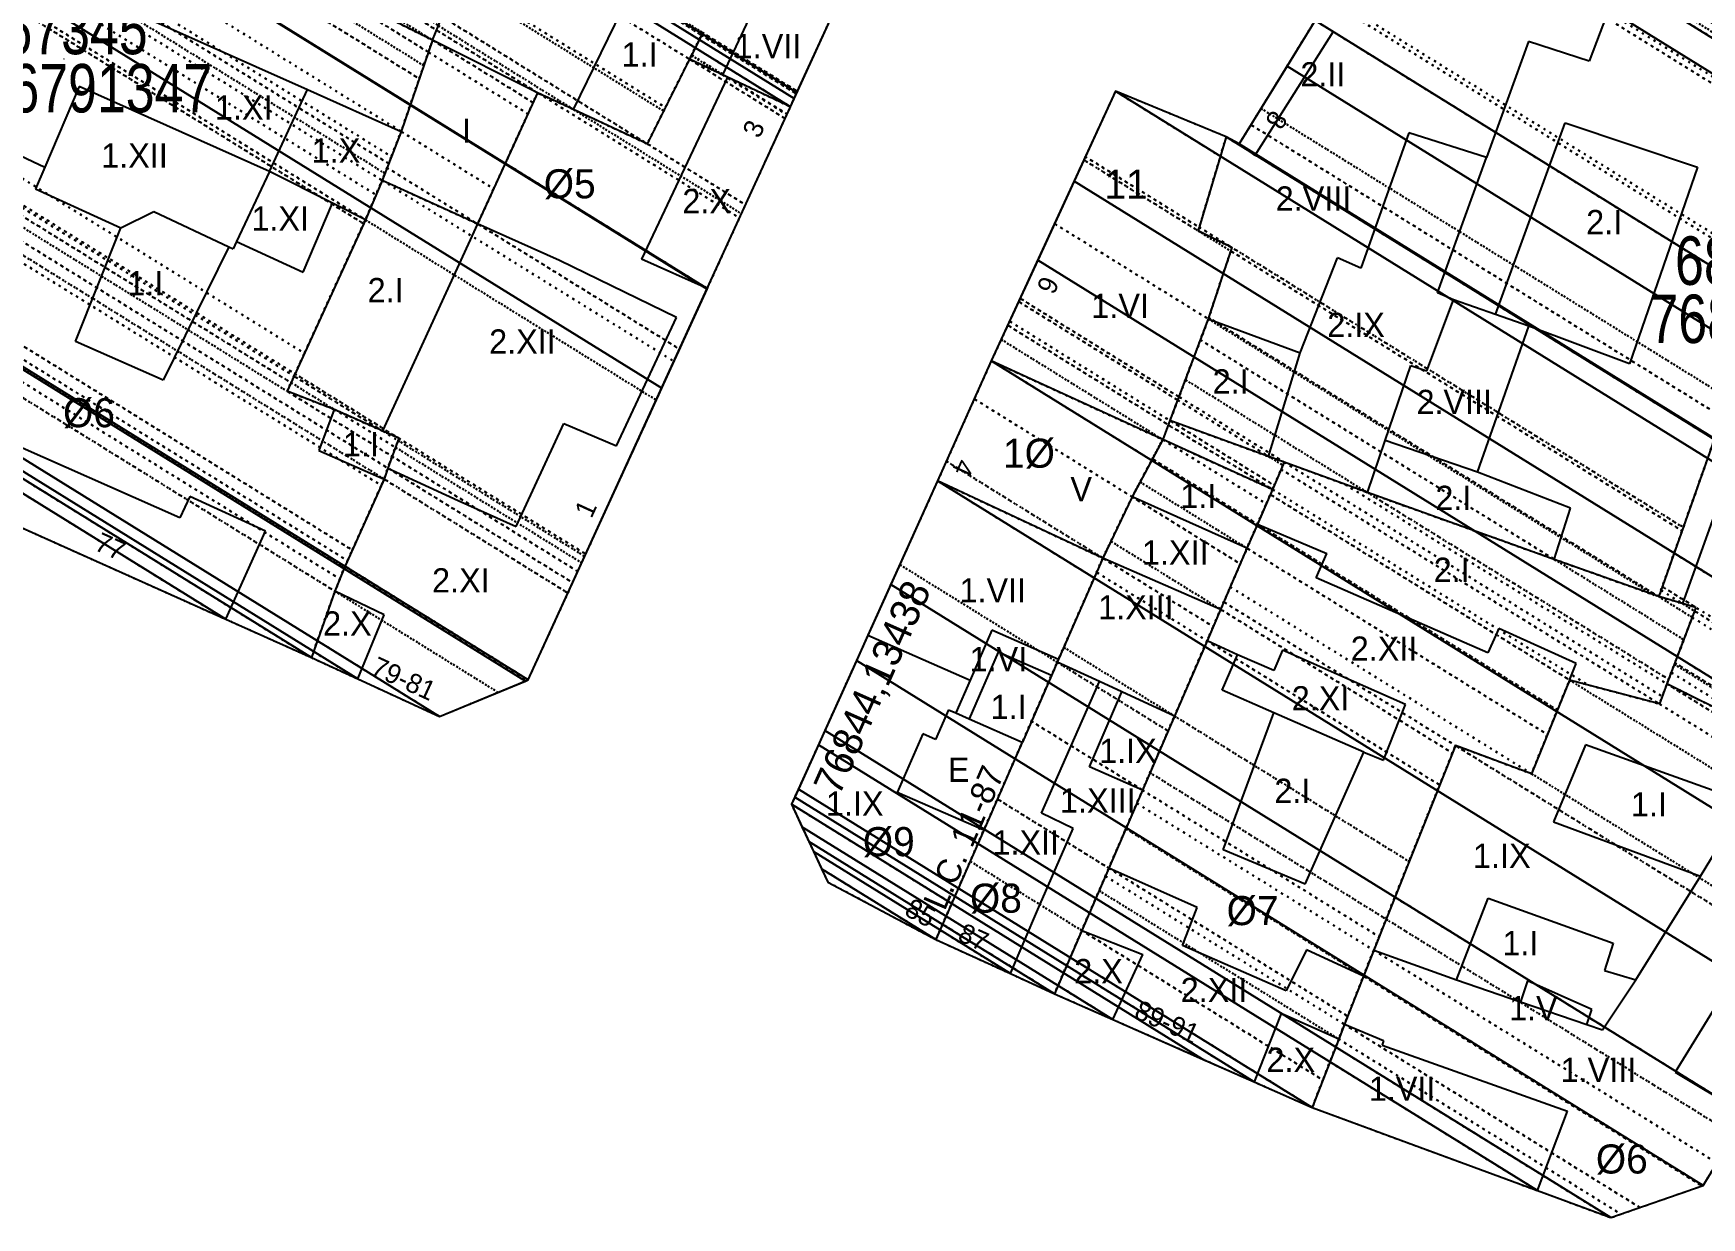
# Model space of a CAD drawing. Extents: x 676646 to 677304, y 613389 to 613969.
# Drawn here: x 676797.4 to 676883.5, y 613411.7 to 613472.8 of the extents above; entities that cross this region are included whole.
import ezdxf
from ezdxf.enums import TextEntityAlignment as Align

# ---------------------------------------------------------------- set-up
doc = ezdxf.new("R2010")
doc.units = 0
doc.header["$MEASUREMENT"] = 0
doc.linetypes.add('DOT', pattern=[0.25, 0, -0.25])
doc.layers.get('0').update_dxf_attribs({"linetype": 'CONTINUOUS'})
for name, color, linetype in [('10', 7, 'CONTINUOUS'), ('11', 7, 'CONTINUOUS'), ('12', 7, 'CONTINUOUS'), ('13', 7, 'CONTINUOUS'), ('22', 7, 'CONTINUOUS'), ('25', 7, 'CONTINUOUS'), ('26', 7, 'CONTINUOUS'), ('27', 7, 'CONTINUOUS'), ('28', 7, 'CONTINUOUS'), ('31', 7, 'CONTINUOUS'), ('62', 7, 'CONTINUOUS'), ('CONSTRUCTION_CLASS', 7, 'CONTINUOUS')]:
    doc.layers.add(name, color=color, linetype=linetype)
doc.styles.get("Standard").update_dxf_attribs({"font": 'txt', "height": 0.2})

msp = doc.modelspace()

# ---------------------------------------------------------------- linework, layer by layer
at = {"layer": '10', "color": 215, "linetype": 'CONTINUOUS'}
for p, q in [((676836.49, 613469.05), (676839.97, 613476.66)), ((676863.545, 613473.5), (676859.63, 613467.13)), ((676853.25, 613469.85), (676846.85, 613455.94)), ((676858.96, 613467.5), (676853.25, 613469.85)), ((676832.202, 613459.675), (676836.49, 613469.05)), ((676859.63, 613467.13), (676858.96, 613467.5)), ((676822.97, 613439.49), (676832.202, 613459.675)), ((676846.85, 613455.94), (676844.08, 613449.75)), ((676789.376, 613450.679), (676807.365, 613442.618)), ((676844.08, 613449.75), (676840.483, 613441.789)), ((676807.365, 613442.618), (676811.78, 613440.64)), ((676840.483, 613441.789), (676839.721, 613440.101)), ((676811.78, 613440.64), (676814.184, 613439.534)), ((676839.721, 613440.101), (676839.066, 613438.652)), ((676814.184, 613439.534), (676818.39, 613437.6)), ((676818.39, 613437.6), (676822.97, 613439.49)), ((676839.066, 613438.652), (676836.545, 613433.071)), ((676836.545, 613433.071), (676838.413, 613429.061)), ((676838.413, 613429.061), (676843.99, 613426.09)), ((676843.99, 613426.09), (676847.835, 613424.337)), ((676847.835, 613424.337), (676850.11, 613423.3)), ((676850.11, 613423.3), (676853.119, 613421.971)), ((676853.119, 613421.971), (676860.401, 613418.754)), ((676860.401, 613418.754), (676863.4, 613417.43)), ((676863.4, 613417.43), (676875.024, 613413.143)), ((676878.8, 613411.75), (676883.56, 613413.41)), ((676875.024, 613413.143), (676878.8, 613411.75))]:
    msp.add_line(p, q, dxfattribs=at)
at = {"layer": '11', "color": 215, "linetype": 'CONTINUOUS'}
for p, q in [((676818.021, 613472.488), (676811.8, 613475.597)), ((676831.964, 613472.868), (676831.282, 613471.502)), ((676818.021, 613472.488), (676816.414, 613467.777)), ((676831.282, 613471.502), (676829.102, 613467.138)), ((676833.004, 613470.691), (676831.282, 613471.502)), ((676833.237, 613470.582), (676833.004, 613470.691)), ((676836.49, 613469.05), (676833.237, 613470.582)), ((676823.448, 613469.773), (676820.355, 613463.008)), ((676825.309, 613468.905), (676823.448, 613469.773)), ((676829.102, 613467.138), (676825.309, 613468.905)), ((676816.414, 613467.777), (676815.425, 613465.253)), ((676858.96, 613467.5), (676857.521, 613462.649)), ((676815.425, 613465.253), (676814.567, 613463.219)), ((676820.355, 613463.008), (676815.425, 613465.253)), ((676814.567, 613463.219), (676810.527, 613454.377)), ((676859.257, 613461.79), (676857.521, 613462.649)), ((676859.257, 613461.79), (676858.041, 613458.103)), ((676858.041, 613458.103), (676856.063, 613452.859)), ((676855.687, 613451.884), (676846.85, 613455.94)), ((676812.958, 613453.439), (676810.527, 613454.377)), ((676815.452, 613452.326), (676812.958, 613453.439)), ((676884.55, 613453.048), (676881.272, 613443.781)), ((676816.295, 613451.95), (676815.452, 613452.326)), ((676861.146, 613451.015), (676856.063, 613452.859)), ((676816.295, 613451.95), (676815.718, 613450.415)), ((676855.687, 613451.884), (676854.111, 613448.93)), ((676861.348, 613449.315), (676855.687, 613451.884)), ((676815.718, 613450.415), (676815.534, 613449.843)), ((676861.959, 613450.717), (676861.146, 613451.015)), ((676861.959, 613450.717), (676861.348, 613449.315)), ((676866.253, 613449.145), (676861.959, 613450.717)), ((676815.534, 613449.843), (676813.475, 613445.249)), ((676852.6, 613445.769), (676844.08, 613449.75)), ((676854.111, 613448.93), (676852.6, 613445.769)), ((676861.348, 613449.315), (676860.576, 613447.527)), ((676875.883, 613445.706), (676866.253, 613449.145)), ((676860.576, 613447.527), (676860.036, 613446.277)), ((676860.036, 613446.277), (676858.675, 613443.127)), ((676813.475, 613445.249), (676812.997, 613444.061)), ((676852.6, 613445.769), (676850.25, 613440.399)), ((676881.272, 613443.781), (676875.883, 613445.706)), ((676812.997, 613444.061), (676811.78, 613440.64)), ((676882.498, 613443.424), (676881.272, 613443.781)), ((676883.193, 613443.221), (676882.498, 613443.424)), ((676858.675, 613443.127), (676857.974, 613441.504)), ((676883.193, 613443.221), (676881.694, 613439.279)), ((676857.974, 613441.504), (676856.297, 613437.622)), ((676850.25, 613440.399), (676849.953, 613439.72)), ((676849.953, 613439.72), (676848.45, 613436.283)), ((676876.673, 613439.478), (676874.709, 613434.65)), ((676881.303, 613438.251), (676876.673, 613439.478)), ((676881.694, 613439.279), (676881.303, 613438.251)), ((676887.667, 613436.307), (676881.694, 613439.279)), ((676856.297, 613437.622), (676854.647, 613433.803)), ((676848.449, 613436.283), (676846.458, 613431.73)), ((676870.784, 613436.1), (676867.208, 613427.151)), ((676874.709, 613434.65), (676870.784, 613436.1)), ((676854.647, 613433.803), (676852.908, 613429.778)), ((676846.457, 613431.73), (676843.99, 613426.09)), ((676852.908, 613429.778), (676851.517, 613426.558)), ((676867.208, 613427.151), (676866.57, 613425.546)), ((676851.517, 613426.558), (676850.11, 613423.3)), ((676866.57, 613425.546), (676866.041, 613424.214)), ((676866.041, 613424.214), (676865.063, 613421.721)), ((676865.063, 613421.721), (676864.764, 613420.958)), ((676864.764, 613420.958), (676863.4, 613417.43))]:
    msp.add_line(p, q, dxfattribs=at)
at = {"layer": '12', "color": 15, "linetype": 'CONTINUOUS'}
for p, q in [((676792.935, 613478.26), (676811.579, 613469.936)), ((676833.004, 613470.691), (676836.663, 613478.51)), ((676818.021, 613472.488), (676819.549, 613476.218)), ((676879.489, 613476.182), (676877.681, 613471.396)), ((676825.309, 613468.905), (676828.186, 613474.845)), ((676864.458, 613472.892), (676860.442, 613466.531)), ((676823.448, 613469.773), (676818.021, 613472.488)), ((676874.55, 613472.413), (676872.388, 613466.437)), ((676877.681, 613471.396), (676874.55, 613472.413)), ((676799.802, 613470.089), (676798.038, 613465.928)), ((676809.63, 613465.715), (676799.802, 613470.089)), ((676833.237, 613470.582), (676828.801, 613461.194)), ((676809.63, 613465.715), (676811.579, 613469.936)), ((676811.579, 613469.936), (676816.414, 613467.777)), ((676793.821, 613467.929), (676798.038, 613465.928)), ((676868.381, 613467.709), (676865.9, 613460.72)), ((676872.388, 613466.437), (676868.381, 613467.709)), ((676872.847, 613458.337), (676876.444, 613468.219)), ((676876.444, 613468.219), (676883.271, 613465.927)), ((676859.63, 613467.13), (676860.442, 613466.531)), ((676798.038, 613465.928), (676797.545, 613464.811)), ((676869.857, 613459.461), (676872.388, 613466.437)), ((676883.271, 613465.927), (676879.769, 613455.784)), ((676809.63, 613465.715), (676807.92, 613462.095)), ((676812.873, 613464.076), (676809.63, 613465.715)), ((676797.545, 613464.811), (676801.949, 613462.798)), ((676811.357, 613460.525), (676812.873, 613464.076)), ((676814.567, 613463.219), (676812.873, 613464.076)), ((676801.949, 613462.798), (676803.652, 613463.655)), ((676803.652, 613463.655), (676807.527, 613461.818)), ((676799.613, 613456.934), (676801.949, 613462.798)), ((676820.355, 613463.008), (676815.452, 613452.326)), ((676824.57, 613461.12), (676820.355, 613463.008)), ((676807.527, 613461.818), (676804.142, 613454.945)), ((676807.527, 613461.818), (676807.741, 613461.717)), ((676807.92, 613462.095), (676807.741, 613461.717)), ((676807.92, 613462.095), (676811.357, 613460.525)), ((676830.617, 613458.178), (676824.57, 613461.12)), ((676832.202, 613459.675), (676828.801, 613461.194)), ((676862.784, 613456.366), (676864.7, 613461.258)), ((676865.9, 613460.72), (676864.7, 613461.258)), ((676869.308, 613455.425), (676870.69, 613459.086)), ((676870.69, 613459.086), (676869.857, 613459.461)), ((676872.847, 613458.337), (676870.69, 613459.086)), ((676827.516, 613451.566), (676830.617, 613458.178)), ((676858.041, 613458.103), (676862.784, 613456.366)), ((676874.58, 613457.735), (676872.847, 613458.337)), ((676871.926, 613450.196), (676874.58, 613457.735)), ((676879.769, 613455.784), (676874.58, 613457.735)), ((676804.142, 613454.945), (676799.613, 613456.934)), ((676861.146, 613451.015), (676862.784, 613456.366)), ((676867.165, 613451.833), (676868.479, 613455.702)), ((676868.479, 613455.702), (676869.308, 613455.425)), ((676812.958, 613453.439), (676812.168, 613451.317)), ((676804.994, 613447.855), (676794.406, 613452.529)), ((676822.339, 613447.408), (676824.809, 613452.706)), ((676824.809, 613452.706), (676827.516, 613451.566)), ((676856.063, 613452.859), (676855.687, 613451.884)), ((676812.168, 613451.317), (676815.534, 613449.843)), ((676866.253, 613449.145), (676867.165, 613451.833)), ((676871.926, 613450.196), (676867.165, 613451.833)), ((676815.718, 613450.415), (676819.352, 613448.741)), ((676884.991, 613450.367), (676882.498, 613443.424)), ((676876.713, 613448.35), (676871.926, 613450.196)), ((676805.506, 613448.942), (676804.994, 613447.855)), ((676809.416, 613447.159), (676805.506, 613448.942)), ((676819.352, 613448.741), (676822.339, 613447.408)), ((676860.036, 613446.277), (676854.111, 613448.93)), ((676875.883, 613445.706), (676876.713, 613448.35)), ((676807.365, 613442.618), (676809.416, 613447.159)), ((676860.576, 613447.527), (676864.148, 613446.009)), ((676863.608, 613444.759), (676864.148, 613446.009)), ((676858.675, 613443.127), (676852.6, 613445.769)), ((676872.455, 613440.89), (676863.608, 613444.759)), ((676815.542, 613442.842), (676812.997, 613444.061)), ((676814.184, 613439.534), (676815.542, 613442.842)), ((676840.483, 613441.789), (676845.755, 613439.481)), ((676846.878, 613442.047), (676845.755, 613439.481)), ((676850.313, 613440.544), (676846.878, 613442.047)), ((676873.031, 613442.137), (676872.455, 613440.89)), ((676877.007, 613440.333), (676873.031, 613442.137)), ((676847.204, 613440.921), (676845.7, 613437.485)), ((676849.952, 613439.719), (676847.204, 613440.921)), ((676859.542, 613440.786), (676857.974, 613441.504)), ((676861.865, 613441.026), (676861.412, 613439.965)), ((676868.211, 613438.224), (676861.865, 613441.026)), ((676852.421, 613439.402), (676850.25, 613440.399)), ((676858.764, 613438.955), (676859.542, 613440.786)), ((676861.412, 613439.965), (676859.542, 613440.786)), ((676876.673, 613439.478), (676877.007, 613440.333)), ((676845.755, 613439.481), (676845.013, 613437.786)), ((676849.442, 613432.605), (676852.421, 613439.402)), ((676853.585, 613438.867), (676852.421, 613439.402)), ((676851.921, 613435.003), (676853.585, 613438.867)), ((676856.297, 613437.622), (676853.585, 613438.867)), ((676861.413, 613437.788), (676858.764, 613438.955)), ((676844.647, 613437.947), (676843.977, 613436.416)), ((676844.647, 613437.946), (676845.013, 613437.786)), ((676845.013, 613437.786), (676845.7, 613437.486)), ((676845.7, 613437.485), (676848.449, 613436.283)), ((676858.812, 613430.724), (676861.413, 613437.788)), ((676866.059, 613435.767), (676861.413, 613437.788)), ((676867.072, 613435.341), (676868.211, 613438.224)), ((676843.317, 613436.704), (676841.995, 613433.681)), ((676843.977, 613436.416), (676843.317, 613436.704)), ((676863.044, 613428.951), (676866.059, 613435.767)), ((676866.059, 613435.767), (676867.072, 613435.341)), ((676877.487, 613436.14), (676875.848, 613432.168)), ((676885.741, 613433.191), (676877.487, 613436.14)), ((676854.647, 613433.803), (676851.921, 613435.003)), ((676891.446, 613434.489), (676882.126, 613419.25)), ((676846.459, 613431.731), (676841.995, 613433.681)), ((676883.428, 613429.36), (676885.741, 613433.191)), ((676851.07, 613431.818), (676849.442, 613432.605)), ((676849.251, 613427.643), (676851.07, 613431.818)), ((676875.848, 613432.168), (676883.428, 613429.36)), ((676863.044, 613428.951), (676858.812, 613430.724)), ((676857.469, 613427.752), (676852.908, 613429.778)), ((676880.087, 613424.017), (676883.428, 613429.36)), ((676870.843, 613424.019), (676872.47, 613428.226)), ((676872.47, 613428.226), (676878.925, 613425.911)), ((676847.835, 613424.337), (676849.251, 613427.643)), ((676856.709, 613425.782), (676857.469, 613427.752)), ((676851.517, 613426.558), (676854.668, 613425.322)), ((676862.064, 613423.445), (676856.709, 613425.782)), ((676863.108, 613425.57), (676862.064, 613423.445)), ((676866.041, 613424.214), (676863.108, 613425.57)), ((676866.57, 613425.546), (676870.843, 613424.019)), ((676878.925, 613425.911), (676878.466, 613424.499)), ((676853.119, 613421.971), (676854.668, 613425.322)), ((676878.466, 613424.499), (676880.087, 613424.017)), ((676870.843, 613424.019), (676874.149, 613422.885)), ((676874.508, 613423.957), (676874.149, 613422.885)), ((676877.826, 613422.487), (676874.508, 613423.957)), ((676878.371, 613421.438), (676880.087, 613424.017)), ((676874.149, 613422.885), (676877.562, 613421.715)), ((676861.798, 613422.286), (676860.401, 613418.754)), ((676864.764, 613420.958), (676861.798, 613422.286)), ((676877.562, 613421.715), (676877.826, 613422.487)), ((676865.063, 613421.721), (676867.069, 613420.879)), ((676877.562, 613421.715), (676878.371, 613421.438)), ((676867.069, 613420.879), (676867.005, 613420.654)), ((676867.005, 613420.654), (676876.566, 613417.246)), ((676882.126, 613419.25), (676885.794, 613417.041)), ((676875.024, 613413.143), (676876.566, 613417.246))]:
    msp.add_line(p, q, dxfattribs=at)

# ---------------------------------------------------------------- texts
at = {"layer": '13', "color": 15, "linetype": 'CONTINUOUS'}
for s, p in [('1.VII', (676835.333, 613472.18)), ('1.I', (676828.71, 613471.752)), ('2.II', (676863.952, 613470.733)), ('1.XI', (676808.293, 613469.015)), ('I', (676819.779, 613467.817)), ('1.XII', (676802.659, 613466.533)), ('1.X', (676813.051, 613466.79)), ('2.VIII', (676863.464, 613464.327)), ('2.X', (676832.17, 613464.192)), ('1.XI', (676810.175, 613463.282)), ('2.I', (676878.457, 613463.112)), ('1.I', (676803.214, 613459.946)), ('2.I', (676815.61, 613459.603)), ('1.VI', (676853.495, 613458.782)), ('2.IX', (676865.66, 613457.81)), ('2.XII', (676822.669, 613456.951)), ('2.I', (676859.194, 613454.894)), ('2.VIII', (676870.729, 613453.834)), ('1.I', (676814.337, 613451.647)), ('V', (676851.485, 613449.328)), ('1.I', (676857.525, 613448.974)), ('2.I', (676870.681, 613448.886)), ('1.XII', (676856.335, 613446.058)), ('2.XI', (676819.492, 613444.631)), ('2.I', (676870.593, 613445.175)), ('1.VII', (676846.926, 613444.109)), ('1.XIII', (676854.309, 613443.231)), ('2.X', (676813.64, 613442.407)), ('2.XII', (676867.105, 613441.11)), ('1.VI', (676847.214, 613440.561)), ('2.XI', (676863.829, 613438.547)), ('1.I', (676847.738, 613438.093)), ('1.IX', (676853.896, 613435.83)), ('E', (676845.166, 613434.854)), ('2.I', (676862.375, 613433.776)), ('1.IX', (676839.806, 613433.106)), ('1.XIII', (676852.343, 613433.268)), ('1.I', (676880.765, 613433.069)), ('1.XII', (676848.626, 613431.103)), ('1.IX', (676873.18, 613430.418)), ('1.I', (676874.137, 613425.912)), ('2.X', (676852.378, 613424.475)), ('2.XII', (676858.335, 613423.503)), ('1.V', (676874.807, 613422.554)), ('2.X', (676862.296, 613419.903)), ('1.VIII', (676878.162, 613419.373)), ('1.VII', (676868.038, 613418.4))]:
    msp.add_text(s, height=1.25, dxfattribs=at).set_placement(p, align=Align.MIDDLE)
at = {"layer": '22', "color": 7, "linetype": 'CONTINUOUS'}
for s, rotation, p in [('8', 238.42465, (676861.561, 613468.365)), ('3', 65.42571, (676834.588, 613467.918)), ('6', 245.29281, (676849.773, 613459.85)), ('4', 245.89168, (676845.405, 613450.42)), ('1', 65.42184, (676825.928, 613448.321)), ('77', 335.86247, (676801.415, 613446.368)), ('79-81', 335.30186, (676816.546, 613439.553)), ('85', 331.95342, (676843.197, 613427.476)), ('87', 335.49259, (676845.936, 613426.216)), ('89-91', 336.16965, (676855.918, 613421.849))]:
    msp.add_text(s, height=1, rotation=rotation, dxfattribs=at).set_placement(p, align=Align.MIDDLE)
at = {"layer": '25', "color": 215, "linetype": 'CONTINUOUS', "width": 0.8}
for s, p in [('67345', (676799.618, 613473.009)), ('68346', (676885.83, 613461.114))]:
    msp.add_text(s, height=2.5, dxfattribs=at).set_placement(p, align=Align.MIDDLE)
at = {"layer": '26', "color": 215, "linetype": 'CONTINUOUS', "width": 0.8}
for s, p in [('76791347', (676800.72, 613470.009)), ('76881345', (676886.743, 613458.114))]:
    msp.add_text(s, height=2.5, dxfattribs=at).set_placement(p, align=Align.MIDDLE)
at = {"layer": '26', "color": 215, "linetype": 'CONTINUOUS'}
msp.add_text('O', height=0.1, dxfattribs=at).set_placement((676799.016, 613471.509), align=Align.MIDDLE)
at = {"layer": '27', "color": 215, "linetype": 'CONTINUOUS'}
for s, p in [('%%c5', (676825.106, 613465.079)), ('11', (676853.8, 613465.056)), ('%%c6', (676800.311, 613453.272)), ('1%%c', (676848.792, 613451.183)), ('%%c9', (676841.561, 613431.147)), ('%%c8', (676847.087, 613428.231)), ('%%c7', (676860.324, 613427.59)), ('%%c6', (676879.367, 613414.778))]:
    msp.add_text(s, height=1.5, dxfattribs=at).set_placement(p, align=Align.MIDDLE)
at = {"layer": '28', "color": 215, "linetype": 'CONTINUOUS'}
msp.add_text('76844,13438', height=1.5, rotation=65.99139, dxfattribs=at).set_placement((676840.816, 613439.054), align=Align.MIDDLE)
at = {"layer": '31', "color": 15, "linetype": 'CONTINUOUS'}
msp.add_text('L.C. 11-87', height=1.25, rotation=66.53378, dxfattribs=at).set_placement((676845.425, 613431.359), align=Align.MIDDLE)

# ---------------------------------------------------------------- meshes
at = {"color": 7, "linetype": 'DOT'}
mesh = msp.add_polyface(dxfattribs=at)
corners = [(676755.85, 613465.54), (676755.85, 613465.54), (676783.015, 613453.518), (676752.19, 613472.63), (676785.09, 613452.6), (676752.339, 613472.906), (676788.54, 613460.018), (676756.211, 613480.062), (676788.78, 613460.534), (676756.48, 613480.56), (676788.968, 613460.94), (676785.705, 613462.963), (676756.692, 613480.951), (676789.22, 613461.481), (676785.952, 613463.507), (676756.974, 613481.474), (676787.462, 613466.834), (676758.701, 613484.666), (676789.132, 613470.153), (676760.464, 613487.927), (676792.237, 613476.806), (676763.939, 613494.351), (676792.622, 613477.608), (676764.36, 613495.13), (676792.935, 613478.26), (676764.704, 613495.763), (676793.451, 613479.335), (676765.271, 613496.807), (676793.682, 613479.816), (676765.525, 613497.273), (676795.989, 613478.833), (676765.707, 613497.608), (676797.329, 613481.259), (676767.031, 613500.044), (676798.009, 613482.489), (676767.702, 613501.279), (676800.057, 613486.01), (676769.65, 613504.862), (676802.554, 613490.033), (676771.915, 613509.029), (676802.817, 613490.471), (676771.98, 613509.59), (676772.159, 613509.479), (676802.817, 613490.472), (676771.981, 613509.591), (676772.16, 613509.48), (676802.991, 613490.762), (676772.14, 613509.89), (676804.916, 613493.973), (676778.576, 613510.304), (676805.318, 613494.643), (676779.92, 613510.39), (676806.76, 613497.05)]
mesh.append_faces([[corners[k] for k in face] for face in [(0, 1, 2, 3), (3, 2, 4, 5), (5, 4, 6, 7), (7, 6, 8, 9), (9, 8, 10, 12), (12, 11, 14, 15), (11, 10, 13, 13), (15, 14, 16, 17), (17, 16, 18, 19), (19, 18, 20, 21), (21, 20, 22, 23), (23, 22, 24, 25), (25, 24, 26, 27), (27, 26, 28, 29), (29, 28, 30, 31), (31, 30, 32, 33), (33, 32, 34, 35), (35, 34, 36, 37), (37, 36, 38, 39), (39, 38, 40, 42), (41, 41, 45, 44), (42, 40, 43, 45), (44, 43, 46, 47), (47, 46, 48, 49), (49, 48, 50, 51), (51, 50, 52, 52)]], dxfattribs={"vtx0": -1, "vtx2": -1, "color": 7})
mesh = msp.add_polyface(dxfattribs=at)
corners = [(676815.425, 613465.253), (676815.681, 613465.906), (676820.355, 613463.008), (676816.414, 613467.777), (676821.183, 613464.82), (676811.8, 613475.597), (676817.81, 613471.871), (676822.95, 613468.684), (676812.053, 613476.188), (676818.021, 613472.488), (676823.217, 613469.267), (676812.274, 613476.701), (676823.448, 613469.773), (676812.371, 613476.927), (676825.309, 613468.905), (676812.569, 613477.389), (676829.102, 613467.138), (676813.319, 613479.138), (676829.947, 613468.829), (676813.396, 613479.332), (676830.039, 613469.013), (676814.433, 613481.948), (676831.282, 613471.502), (676814.952, 613483.257), (676831.904, 613472.747), (676830.596, 613473.558), (676815.003, 613483.384), (676831.964, 613472.868), (676830.656, 613473.679), (676815.302, 613484.139), (676831.015, 613474.397), (676816.899, 613488.159), (676832.926, 613478.222), (676817.586, 613489.889), (676833.749, 613479.868), (676818.058, 613491.078), (676834.294, 613481.012), (676818.19, 613491.41), (676834.446, 613481.331), (676819.46, 613490.782), (676834.505, 613481.454), (676826.65, 613487.227), (676834.837, 613482.151), (676835.234, 613482.982), (676835.234, 613482.982)]
mesh.append_faces([[corners[k] for k in face] for face in [(0, 0, 2, 1), (1, 2, 4, 3), (3, 4, 7, 6), (5, 5, 9, 8), (6, 7, 10, 9), (8, 10, 12, 11), (11, 12, 14, 13), (13, 14, 16, 15), (15, 16, 18, 17), (17, 18, 20, 19), (19, 20, 22, 21), (21, 22, 24, 23), (23, 25, 28, 26), (25, 24, 27, 27), (26, 28, 30, 29), (29, 30, 32, 31), (31, 32, 34, 33), (33, 34, 36, 35), (35, 36, 38, 37), (37, 38, 40, 39), (39, 40, 42, 41), (41, 42, 44, 43)]], dxfattribs={"vtx0": -1, "vtx2": -1, "color": 7})
mesh = msp.add_polyface(dxfattribs=at)
corners = [(676785.09, 613452.6), (676789.376, 613450.679), (676785.356, 613453.172), (676807.365, 613442.618), (676786.472, 613455.572), (676807.365, 613442.618), (676786.746, 613456.161), (676811.78, 613440.64), (676788.254, 613459.402), (676812.997, 613444.061), (676788.54, 613460.018), (676813.253, 613444.696), (676788.789, 613460.554), (676813.475, 613445.249), (676788.968, 613460.94), (676785.705, 613462.963), (676813.649, 613445.637), (676789.22, 613461.481), (676785.952, 613463.507), (676813.894, 613446.183), (676787.462, 613466.834), (676815.389, 613449.519), (676787.621, 613467.149), (676815.534, 613449.843), (676787.884, 613467.672), (676815.718, 613450.415), (676788.169, 613468.239), (676810.527, 613454.377), (676815.945, 613451.018), (676788.387, 613468.673), (676810.73, 613454.821), (676812.958, 613453.439), (676816.118, 613451.48), (676788.553, 613469.003), (676810.884, 613455.158), (676815.452, 613452.326), (676816.25, 613451.831), (676788.61, 613469.115), (676810.936, 613455.273), (676816.295, 613451.95), (676789.132, 613470.153), (676811.421, 613456.334), (676792.237, 613476.806), (676814.475, 613463.018), (676792.332, 613477.005), (676814.567, 613463.219), (676792.935, 613478.26), (676815.112, 613464.51), (676793.282, 613478.982), (676815.425, 613465.253), (676793.451, 613479.335), (676815.569, 613465.621), (676793.682, 613479.816), (676815.766, 613466.124), (676795.989, 613478.833), (676815.907, 613466.484), (676796.651, 613480.03), (676816.414, 613467.777), (676798.009, 613482.489), (676817.343, 613470.502), (676804.855, 613479.068), (676817.575, 613471.181), (676811.8, 613475.597), (676817.81, 613471.871), (676818.021, 613472.488)]
mesh.append_faces([[corners[k] for k in face] for face in [(0, 0, 1, 2), (2, 1, 3, 4), (4, 5, 7, 6), (6, 7, 9, 8), (8, 9, 11, 10), (10, 11, 13, 12), (12, 13, 16, 14), (15, 15, 17, 18), (14, 16, 19, 17), (18, 19, 21, 20), (20, 21, 23, 22), (22, 23, 25, 24), (24, 25, 28, 26), (26, 27, 30, 29), (27, 28, 32, 31), (29, 30, 34, 33), (31, 32, 36, 35), (33, 34, 38, 37), (35, 36, 39, 39), (37, 38, 41, 40), (40, 41, 43, 42), (42, 43, 45, 44), (44, 45, 47, 46), (46, 47, 49, 48), (48, 49, 51, 50), (50, 51, 53, 52), (52, 53, 55, 54), (54, 55, 57, 56), (56, 57, 59, 58), (58, 59, 61, 60), (60, 61, 63, 62), (62, 63, 64, 64)]], dxfattribs={"vtx0": -1, "vtx2": -1, "color": 7})
mesh = msp.add_polyface(dxfattribs=at)
corners = [(676831.282, 613471.502), (676833.004, 613470.691), (676831.38, 613471.698), (676833.237, 613470.582), (676831.393, 613471.725), (676836.49, 613469.05), (676831.578, 613472.095), (676836.794, 613469.715), (676831.904, 613472.747), (676830.596, 613473.558), (676836.851, 613469.838), (676831.964, 613472.868), (676830.656, 613473.679), (676839.739, 613476.154), (676833.749, 613479.868), (676839.97, 613476.66), (676833.988, 613480.369), (676839.58, 613477.735), (676834.294, 613481.012), (676835.234, 613482.982), (676838.385, 613481.029), (676835.234, 613482.982), (676838.21, 613481.51)]
mesh.append_faces([[corners[k] for k in face] for face in [(0, 0, 1, 2), (2, 1, 3, 4), (4, 3, 5, 6), (6, 5, 7, 8), (9, 9, 11, 12), (8, 7, 10, 11), (12, 10, 13, 14), (14, 13, 15, 16), (16, 15, 17, 18), (18, 17, 20, 21), (19, 20, 22, 22)]], dxfattribs={"vtx0": -1, "vtx2": -1, "color": 7})
mesh = msp.add_polyface(dxfattribs=at)
corners = [(676811.78, 613440.64), (676814.184, 613439.534), (676811.892, 613440.955), (676818.39, 613437.6), (676812.088, 613441.507), (676821.409, 613438.846), (676812.997, 613444.061), (676822.846, 613439.439), (676813.475, 613445.249), (676822.97, 613439.49), (676813.52, 613445.349), (676825.016, 613443.964), (676815.534, 613449.843), (676825.261, 613444.498), (676815.718, 613450.415), (676825.526, 613445.078), (676815.945, 613451.018), (676810.527, 613454.377), (676825.728, 613445.521), (676816.118, 613451.48), (676812.958, 613453.439), (676810.73, 613454.821), (676825.883, 613445.859), (676816.25, 613451.831), (676815.452, 613452.326), (676810.884, 613455.158), (676825.935, 613445.973), (676816.295, 613451.95), (676810.936, 613455.273), (676829.569, 613453.918), (676814.567, 613463.219), (676830.483, 613455.917), (676815.425, 613465.253), (676830.772, 613456.549), (676820.355, 613463.008), (676832.202, 613459.675), (676821.784, 613466.134), (676833.866, 613463.314), (676823.448, 613469.773), (676833.968, 613463.536), (676825.309, 613468.905), (676834.176, 613463.992), (676829.102, 613467.138), (676836.213, 613468.445), (676831.282, 613471.502), (676836.305, 613468.645), (676833.004, 613470.691), (676836.317, 613468.672), (676833.237, 613470.582), (676836.49, 613469.05), (676836.49, 613469.05)]
mesh.append_faces([[corners[k] for k in face] for face in [(0, 0, 1, 2), (2, 1, 3, 4), (4, 3, 5, 6), (6, 5, 7, 8), (8, 7, 9, 10), (10, 9, 11, 12), (12, 11, 13, 14), (14, 13, 15, 16), (17, 17, 20, 21), (16, 15, 18, 19), (21, 20, 24, 25), (19, 18, 22, 23), (25, 24, 27, 28), (23, 22, 26, 27), (28, 26, 29, 30), (30, 29, 31, 32), (32, 31, 33, 34), (34, 33, 35, 36), (36, 35, 37, 38), (38, 37, 39, 40), (40, 39, 41, 42), (42, 41, 43, 44), (44, 43, 45, 46), (46, 45, 47, 48), (48, 47, 50, 49)]], dxfattribs={"vtx0": -1, "vtx2": -1, "color": 7})
mesh = msp.add_polyface(dxfattribs=at)
corners = [(676843.99, 613426.09), (676843.99, 613426.09), (676847.835, 613424.337), (676844.207, 613426.586), (676850.11, 613423.3), (676844.336, 613426.88), (676851.517, 613426.558), (676845.757, 613430.129), (676852.908, 613429.778), (676847.162, 613433.341), (676854.647, 613433.803), (676848.918, 613437.355), (676855.966, 613436.855), (676850.25, 613440.399), (676856.297, 613437.622), (676850.585, 613441.164), (676857.974, 613441.504), (676852.279, 613445.035), (676858.292, 613442.24), (676852.6, 613445.769), (676858.675, 613443.127), (676853.015, 613446.636), (676859.688, 613445.472), (676854.111, 613448.93), (676860.036, 613446.277), (676854.52, 613449.697), (676860.576, 613447.527), (676855.155, 613450.888), (676861.028, 613448.573), (676855.687, 613451.884), (676861.348, 613449.315)]
mesh.append_faces([[corners[k] for k in face] for face in [(0, 1, 2, 3), (3, 2, 4, 5), (5, 4, 6, 7), (7, 6, 8, 9), (9, 8, 10, 11), (11, 10, 12, 13), (13, 12, 14, 15), (15, 14, 16, 17), (17, 16, 18, 19), (19, 18, 20, 21), (21, 20, 22, 23), (23, 22, 24, 25), (25, 24, 26, 27), (27, 26, 28, 29), (29, 28, 30, 30)]], dxfattribs={"vtx0": -1, "vtx2": -1, "color": 7})
mesh = msp.add_polyface(dxfattribs=at)
corners = [(676850.11, 613423.3), (676850.11, 613423.3), (676853.119, 613421.971), (676850.293, 613423.723), (676860.401, 613418.754), (676850.735, 613424.747), (676863.4, 613417.43), (676850.917, 613425.169), (676863.949, 613418.85), (676851.517, 613426.558), (676864.764, 613420.958), (676852.407, 613428.619), (676865.063, 613421.721), (676852.731, 613429.367), (676865.227, 613422.14), (676852.908, 613429.778), (676866.041, 613424.214), (676853.787, 613431.812), (676866.57, 613425.546), (676854.352, 613433.121), (676866.846, 613426.24), (676854.647, 613433.803), (676867.208, 613427.151), (676855.034, 613434.699), (676868.395, 613430.121), (676856.297, 613437.622), (676869.971, 613434.066), (676857.974, 613441.504), (676870.63, 613435.715), (676858.675, 613443.127), (676870.784, 613436.1), (676858.839, 613443.506), (676874.709, 613434.65), (676859.174, 613444.282), (676875.531, 613436.67), (676860.036, 613446.277), (676876.046, 613437.936), (676860.576, 613447.527), (676876.673, 613439.478), (676861.234, 613449.05), (676877.618, 613439.228), (676861.348, 613449.315), (676881.303, 613438.251), (676861.797, 613450.345), (676881.448, 613438.633), (676861.959, 613450.717), (676881.694, 613439.279), (676865.101, 613449.567), (676881.784, 613439.516), (676866.253, 613449.145), (676882.563, 613441.564), (676875.883, 613445.706), (676882.999, 613442.71), (676881.272, 613443.781), (676883.123, 613443.037), (676882.498, 613443.424), (676883.193, 613443.221)]
mesh.append_faces([[corners[k] for k in face] for face in [(0, 1, 2, 3), (3, 2, 4, 5), (5, 4, 6, 7), (7, 6, 8, 9), (9, 8, 10, 11), (11, 10, 12, 13), (13, 12, 14, 15), (15, 14, 16, 17), (17, 16, 18, 19), (19, 18, 20, 21), (21, 20, 22, 23), (23, 22, 24, 25), (25, 24, 26, 27), (27, 26, 28, 29), (29, 28, 30, 31), (31, 30, 32, 33), (33, 32, 34, 35), (35, 34, 36, 37), (37, 36, 38, 39), (39, 38, 40, 41), (41, 40, 42, 43), (43, 42, 44, 45), (45, 44, 46, 47), (47, 46, 48, 49), (49, 48, 50, 51), (51, 50, 52, 53), (53, 52, 54, 55), (55, 54, 56, 56)]], dxfattribs={"vtx0": -1, "vtx2": -1, "color": 7})
mesh = msp.add_polyface(dxfattribs=at)
corners = [(676838.413, 613429.061), (676838.094, 613429.745), (676843.99, 613426.09), (676836.545, 613433.071), (676844.804, 613427.95), (676836.545, 613433.071), (676850.25, 613440.399), (676842.13, 613445.433), (676852.152, 613444.745), (676844.08, 613449.75), (676852.6, 613445.769)]
mesh.append_faces([[corners[k] for k in face] for face in [(0, 0, 2, 1), (1, 2, 4, 3), (5, 4, 6, 7), (7, 6, 8, 9), (9, 8, 10, 10)]], dxfattribs={"vtx0": -1, "vtx2": -1, "color": 7})
mesh = msp.add_polyface(dxfattribs=at)
corners = [(676863.4, 613417.43), (676863.4, 613417.43), (676875.024, 613413.143), (676864.311, 613419.785), (676878.8, 613411.75), (676864.606, 613420.55), (676879.322, 613411.932), (676864.764, 613420.958), (676880.301, 613412.273), (676865.063, 613421.721), (676883.5, 613413.389), (676866.041, 613424.214), (676883.56, 613413.41), (676866.059, 613424.26), (676884.274, 613414.57), (676866.57, 613425.546), (676885.165, 613416.018), (676867.208, 613427.151), (676885.794, 613417.041), (676867.661, 613428.284), (676890.137, 613424.101), (676870.784, 613436.1), (676890.575, 613424.813), (676874.709, 613434.65), (676893.267, 613429.19), (676876.673, 613439.478), (676893.999, 613430.38), (676881.303, 613438.251), (676894.564, 613431.299), (676881.694, 613439.279), (676894.89, 613431.829), (676887.667, 613436.307), (676895.124, 613432.209), (676891.446, 613434.489), (676895.163, 613432.273), (676892.082, 613434.183), (676895.34, 613432.56)]
mesh.append_faces([[corners[k] for k in face] for face in [(0, 1, 2, 3), (3, 2, 4, 5), (5, 4, 6, 7), (7, 6, 8, 9), (9, 8, 10, 11), (11, 10, 12, 13), (13, 12, 14, 15), (15, 14, 16, 17), (17, 16, 18, 19), (19, 18, 20, 21), (21, 20, 22, 23), (23, 22, 24, 25), (25, 24, 26, 27), (27, 26, 28, 29), (29, 28, 30, 31), (31, 30, 32, 33), (33, 32, 34, 35), (35, 34, 36, 36)]], dxfattribs={"vtx0": -1, "vtx2": -1, "color": 7})
at = {"layer": '62', "color": 7, "linetype": 'CONTINUOUS'}
mesh = msp.add_polyface(dxfattribs=at)
corners = [(676755.85, 613465.54), (676755.85, 613465.54), (676752.19, 613472.63), (676783.015, 613453.518), (676752.339, 613472.906), (676785.09, 613452.6), (676752.637, 613473.457), (676789.376, 613450.679), (676753.89, 613475.773), (676807.365, 613442.618), (676754.198, 613476.341), (676811.78, 613440.64), (676754.354, 613476.629), (676814.184, 613439.534), (676754.626, 613477.134), (676818.39, 613437.6), (676756.48, 613480.56), (676822.821, 613439.428), (676756.542, 613480.675), (676822.97, 613439.49), (676764.36, 613495.13), (676829.848, 613454.527), (676767.031, 613500.044), (676832.189, 613459.646), (676767.046, 613500.072), (676832.202, 613459.675), (676771.938, 613509.072), (676836.49, 613469.05), (676772.159, 613509.479), (676771.98, 613509.59), (676836.684, 613469.473), (676772.16, 613509.48), (676771.981, 613509.591), (676836.684, 613469.475), (676772.14, 613509.89), (676836.826, 613469.784), (676779.92, 613510.39), (676838.723, 613473.932), (676806.76, 613497.05), (676839.899, 613476.504), (676808.342, 613496.27), (676839.97, 613476.66), (676812.535, 613494.201), (676839.721, 613477.345), (676818.19, 613491.41), (676839.386, 613478.268), (676819.46, 613490.782), (676839.312, 613478.474), (676826.65, 613487.227), (676838.889, 613479.639), (676835.234, 613482.982), (676838.385, 613481.029), (676838.21, 613481.51)]
mesh.append_faces([[corners[k] for k in face] for face in [(0, 1, 3, 2), (2, 3, 5, 4), (4, 5, 7, 6), (6, 7, 9, 8), (8, 9, 11, 10), (10, 11, 13, 12), (12, 13, 15, 14), (14, 15, 17, 16), (16, 17, 19, 18), (18, 19, 21, 20), (20, 21, 23, 22), (22, 23, 25, 24), (24, 25, 27, 26), (26, 27, 30, 28), (29, 29, 31, 32), (28, 30, 33, 31), (32, 33, 35, 34), (34, 35, 37, 36), (36, 37, 39, 38), (38, 39, 41, 40), (40, 41, 43, 42), (42, 43, 45, 44), (44, 45, 47, 46), (46, 47, 49, 48), (48, 49, 51, 50), (50, 51, 52, 52)]], dxfattribs={"vtx0": -1, "vtx2": -1, "color": 7})
mesh = msp.add_polyface(dxfattribs=at)
corners = [(676838.413, 613429.061), (676843.99, 613426.09), (676838.094, 613429.745), (676847.835, 613424.337), (676837.681, 613430.633), (676850.11, 613423.3), (676837.436, 613431.158), (676853.119, 613421.971), (676837.085, 613431.912), (676836.545, 613433.071), (676857.742, 613419.929), (676836.545, 613433.071), (676836.712, 613433.441), (676860.401, 613418.754), (676836.901, 613433.859), (676863.4, 613417.43), (676837.932, 613436.14), (676875.024, 613413.143), (676838.266, 613436.881), (676878.8, 613411.75), (676839.894, 613440.483), (676883.56, 613413.41), (676841.664, 613444.402), (676885.794, 613417.041), (676844.08, 613449.75), (676888.843, 613421.997), (676846.85, 613455.94), (676892.364, 613427.721), (676849.243, 613461.141), (676895.34, 613432.56), (676851.117, 613465.214), (676897.664, 613436.355), (676853.25, 613469.85), (676900.308, 613440.674), (676858.96, 613467.5), (676900.836, 613441.537), (676859.63, 613467.13), (676900.856, 613441.569), (676862.1, 613471.148), (676903.319, 613445.592), (676863.545, 613473.5), (676904.76, 613447.946), (676867.986, 613480.726), (676909.189, 613455.18), (676868.8, 613482.05), (676910.001, 613456.505), (676870.204, 613484.332), (676911.4, 613458.79), (676875.931, 613493.636), (676917.135, 613468.089), (676877.244, 613495.768), (676918.45, 613470.22), (676878.47, 613497.76), (676917.571, 613473.517), (676892.659, 613489.385), (676917.436, 613474.023), (676895.273, 613487.842), (676917.411, 613474.116), (676898.086, 613486.181), (676917.384, 613474.216), (676900.68, 613484.65), (676917.36, 613474.308), (676914.813, 613476.397), (676917.197, 613474.919), (676917.17, 613475.02)]
mesh.append_faces([[corners[k] for k in face] for face in [(0, 0, 1, 2), (2, 1, 3, 4), (4, 3, 5, 6), (6, 5, 7, 8), (8, 7, 10, 11), (9, 10, 13, 12), (12, 13, 15, 14), (14, 15, 17, 16), (16, 17, 19, 18), (18, 19, 21, 20), (20, 21, 23, 22), (22, 23, 25, 24), (24, 25, 27, 26), (26, 27, 29, 28), (28, 29, 31, 30), (30, 31, 33, 32), (32, 33, 35, 34), (34, 35, 37, 36), (36, 37, 39, 38), (38, 39, 41, 40), (40, 41, 43, 42), (42, 43, 45, 44), (44, 45, 47, 46), (46, 47, 49, 48), (48, 49, 51, 50), (50, 51, 53, 52), (52, 53, 55, 54), (54, 55, 57, 56), (56, 57, 59, 58), (58, 59, 61, 60), (60, 61, 63, 62), (62, 63, 64, 64)]], dxfattribs={"vtx0": -1, "vtx2": -1, "color": 7})
at = {"layer": 'CONSTRUCTION_CLASS', "color": 7, "linetype": 'DOT'}
mesh = msp.add_polyface(dxfattribs=at)
corners = [(676884.529, 613473.853), (676884.821, 613474.752), (676893.852, 613469.153), (676885.606, 613477.172), (676895.027, 613471.331), (676882.047, 613479.409), (676895.039, 613471.354), (676882.047, 613479.409), (676895.359, 613471.948), (676882.408, 613479.978), (676897.225, 613475.406), (676895.664, 613476.374), (676884.508, 613483.291), (676897.26, 613475.472), (676895.702, 613476.438), (676884.548, 613483.353), (676896.407, 613477.625), (676885.287, 613484.519), (676896.796, 613478.279), (676888.875, 613483.19), (676885.695, 613485.162), (676896.878, 613478.418), (676888.959, 613483.328), (676885.781, 613485.298), (676898.589, 613481.297), (676890.705, 613486.185), (676898.59, 613481.299), (676890.706, 613486.187), (676900.573, 613484.478), (676892.659, 613489.385), (676900.608, 613484.534), (676895.273, 613487.842), (676900.645, 613484.594), (676898.086, 613486.181), (676900.68, 613484.65)]
mesh.append_faces([[corners[k] for k in face] for face in [(0, 0, 2, 1), (1, 2, 4, 3), (3, 4, 6, 5), (7, 6, 8, 9), (9, 8, 10, 12), (12, 11, 14, 15), (11, 10, 13, 13), (15, 14, 16, 17), (17, 16, 18, 20), (20, 19, 23, 23), (19, 18, 21, 22), (22, 21, 24, 25), (25, 24, 26, 27), (27, 26, 28, 29), (29, 28, 30, 31), (31, 30, 32, 33), (33, 32, 34, 34)]], dxfattribs={"vtx0": -1, "vtx2": -1, "color": 7})
mesh = msp.add_polyface(dxfattribs=at)
corners = [(676856.063, 613452.859), (676856.063, 613452.859), (676861.146, 613451.015), (676856.463, 613453.919), (676861.959, 613450.717), (676856.526, 613454.086), (676866.253, 613449.145), (676856.859, 613454.969), (676875.883, 613445.706), (676857.633, 613457.021), (676880.962, 613443.892), (676858.041, 613458.103), (676881.272, 613443.781), (676858.063, 613458.171), (676882.474, 613447.178), (676857.521, 613462.649), (676859.197, 613461.61), (676882.537, 613447.356), (676857.575, 613462.833), (676859.257, 613461.79), (676884.14, 613451.888), (676858.96, 613467.5), (676884.153, 613451.926), (676859.63, 613467.13), (676884.55, 613453.048), (676860.239, 613468.121), (676888.338, 613451.86), (676860.756, 613468.961), (676889.97, 613457.116), (676863.545, 613473.5), (676890.35, 613458.34), (676889.458, 613458.893), (676864.194, 613474.557), (676890.421, 613458.567), (676889.534, 613459.117), (676864.315, 613474.753), (676891.697, 613465.495), (676867.75, 613480.342), (676892.783, 613465.187), (676867.913, 613480.607), (676893.428, 613466.781), (676868.8, 613482.05), (676893.526, 613467.023), (676872.328, 613480.166), (676893.674, 613467.387), (676879.489, 613476.182), (676893.931, 613468.024), (676884.529, 613473.853), (676894.281, 613468.887), (676893.852, 613469.153), (676894.285, 613468.898)]
mesh.append_faces([[corners[k] for k in face] for face in [(0, 1, 2, 3), (3, 2, 4, 5), (5, 4, 6, 7), (7, 6, 8, 9), (9, 8, 10, 11), (11, 10, 12, 13), (13, 12, 14, 16), (15, 15, 19, 18), (16, 14, 17, 19), (18, 17, 20, 21), (21, 20, 22, 23), (23, 22, 24, 25), (25, 24, 26, 27), (27, 26, 28, 29), (29, 28, 30, 32), (32, 31, 34, 35), (31, 30, 33, 33), (35, 34, 36, 37), (37, 36, 38, 39), (39, 38, 40, 41), (41, 40, 42, 43), (43, 42, 44, 45), (45, 44, 46, 47), (47, 46, 48, 49), (49, 48, 50, 50)]], dxfattribs={"vtx0": -1, "vtx2": -1, "color": 7})
mesh = msp.add_polyface(dxfattribs=at)
corners = [(676846.85, 613455.94), (676846.85, 613455.94), (676855.687, 613451.884), (676847.359, 613457.047), (676861.348, 613449.315), (676847.696, 613457.779), (676861.44, 613449.525), (676856.063, 613452.859), (676847.792, 613457.987), (676861.888, 613450.555), (676861.146, 613451.015), (676856.463, 613453.919), (676848.26, 613459.004), (676861.959, 613450.717), (676856.526, 613454.086), (676848.334, 613459.165), (676858.041, 613458.103), (676850.108, 613463.021), (676859.197, 613461.61), (676857.521, 613462.649), (676851.62, 613466.308), (676859.257, 613461.79), (676857.575, 613462.833), (676851.698, 613466.477), (676858.662, 613466.495), (676853.25, 613469.85), (676858.96, 613467.5)]
mesh.append_faces([[corners[k] for k in face] for face in [(0, 1, 2, 3), (3, 2, 4, 5), (5, 4, 6, 8), (8, 7, 11, 12), (7, 6, 9, 10), (12, 11, 14, 15), (10, 9, 13, 13), (15, 14, 16, 17), (17, 16, 18, 20), (20, 19, 22, 23), (19, 18, 21, 21), (23, 22, 24, 25), (25, 24, 26, 26)]], dxfattribs={"vtx0": -1, "vtx2": -1, "color": 7})
mesh = msp.add_polyface(dxfattribs=at)
corners = [(676844.08, 613449.75), (676844.08, 613449.75), (676852.6, 613445.769), (676844.536, 613450.769), (676854.111, 613448.93), (676845.971, 613453.977), (676855.117, 613450.815), (676846.85, 613455.94), (676855.687, 613451.884)]
mesh.append_faces([[corners[k] for k in face] for face in [(0, 1, 2, 3), (3, 2, 4, 5), (5, 4, 6, 7), (7, 6, 8, 8)]], dxfattribs={"vtx0": -1, "vtx2": -1, "color": 7})
mesh = msp.add_polyface(dxfattribs=at)
corners = [(676881.694, 613439.279), (676881.919, 613439.871), (676887.667, 613436.307), (676882.081, 613440.296), (676891.446, 613434.489), (676882.108, 613440.367), (676892.082, 613434.183), (676882.23, 613440.688), (676895.34, 613432.56), (676881.272, 613443.781), (676882.999, 613442.71), (676896.449, 613434.371), (676881.272, 613443.781), (676882.498, 613443.424), (676883.123, 613443.037), (676896.628, 613434.663), (676881.389, 613444.112), (676883.193, 613443.221), (676896.729, 613434.828), (676881.455, 613444.299), (676897.664, 613436.355), (676882.066, 613446.026), (676901.464, 613442.561), (676884.55, 613453.048), (676901.979, 613443.403), (676888.338, 613451.86), (676903.262, 613445.499), (676892.247, 613452.328), (676903.303, 613445.566), (676900.273, 613447.444), (676903.319, 613445.592)]
mesh.append_faces([[corners[k] for k in face] for face in [(0, 0, 2, 1), (1, 2, 4, 3), (3, 4, 6, 5), (5, 6, 8, 7), (7, 8, 11, 10), (9, 12, 13, 16), (10, 11, 15, 14), (16, 13, 17, 19), (14, 15, 18, 17), (19, 18, 20, 21), (21, 20, 22, 23), (23, 22, 24, 25), (25, 24, 26, 27), (27, 26, 28, 29), (29, 28, 30, 30)]], dxfattribs={"vtx0": -1, "vtx2": -1, "color": 7})

doc.saveas('drawing.dxf')
